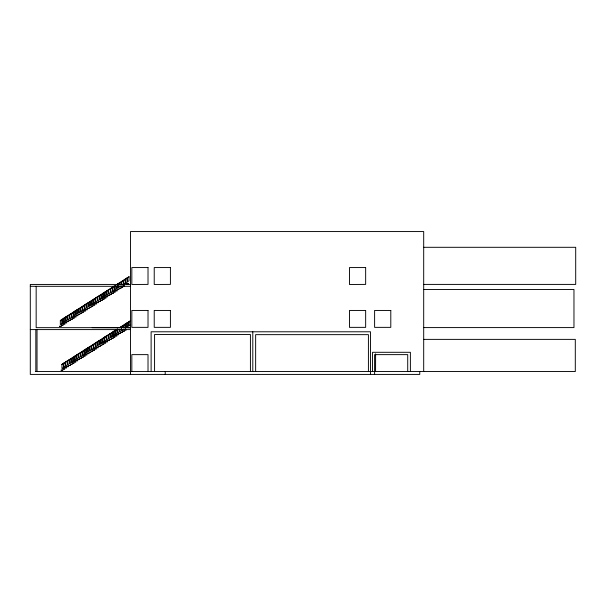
<?xml version="1.0" encoding="UTF-8"?>
<svg xmlns="http://www.w3.org/2000/svg" width="606" height="606" viewBox="0 0 606 606"><rect width="100%" height="100%" fill="white"/><g stroke="black" fill="none" stroke-linecap="round" stroke-linejoin="round"><path stroke-width="0.91" d="M91.817 300.326L90.112 301.599L90.112 305.659L91.809 304.386L91.953 300.364M91.809 304.386L91.817 303.704M95.536 301.341L95.528 302.03L93.839 303.295L93.839 299.228L95.68 298M99.263 298.97L99.255 299.659L97.558 300.924L97.558 296.857L99.263 295.584L99.255 298.978M101.111 298.478L101.119 294.402L99.422 295.675L99.422 299.743L101.111 298.478L99.422 299.735M102.982 296.599L102.975 297.288L101.278 298.553L101.285 294.486L103.118 293.259M108.557 293.736L108.565 289.668L106.868 290.941L106.868 295.001L108.557 293.728M108.3 338.815L108.307 334.739L106.603 336.019L106.603 340.08L108.3 338.807L108.307 338.125M110.171 336.944L110.163 337.633L108.466 338.898L108.466 334.823L110.307 333.595M114.026 331.232L112.193 332.467L112.193 336.527L113.883 335.262L113.89 334.573M119.73 285.949L119.723 286.63L118.034 287.895L118.034 283.835L119.73 282.555L119.73 284.35M123.45 284.259L123.457 280.192L121.753 281.464L121.753 284.759M125.306 283.078L125.313 279.002L123.616 280.283L123.616 284.343L125.306 283.078L124.185 283.911M125.048 328.157L125.056 324.081L123.359 325.361L123.359 327.876M129.926 327.634L128.177 327.641M60.335 320.756L62.039 319.453M62.198 319.574L63.895 318.271M64.062 318.392L65.759 317.082M65.918 317.203L67.622 315.9M67.781 316.021L69.485 314.719M69.645 314.84L71.341 313.529M71.5 313.65L73.205 312.348M73.364 312.469L75.068 311.166M75.227 311.287L76.924 309.977M77.083 310.098L78.788 308.795M78.947 308.916L80.651 307.613M80.81 307.734L82.507 306.424M82.666 306.545L84.37 305.242M84.529 305.363L86.234 304.053M86.393 304.174L88.097 302.871M88.256 302.992L89.953 301.69M90.112 301.811L91.817 300.5M91.976 300.621L93.68 299.319M93.839 299.44L95.536 298.137M95.695 298.258L97.399 296.948M97.558 297.069L99.263 295.766M99.422 295.887L101.119 294.584M101.278 294.705L102.982 293.395M103.141 293.516L104.838 292.221M105.005 292.334L106.701 291.039M106.868 291.153L108.565 289.85M108.724 289.963L110.428 288.661M112.451 287.6L114.148 286.29M114.307 286.411L115.443 285.547M118.034 284.04L119.73 282.737M119.89 282.858L121.594 281.555M121.753 281.676L123.457 280.366M123.616 280.487L125.313 279.184M125.472 279.305L127.177 278.002M127.336 278.124L129.04 276.813M61.941 364.653L63.638 363.342M63.797 363.464L65.501 362.161M65.66 362.282L67.364 360.979M67.524 361.1L69.22 359.79M69.379 359.911L71.084 358.608M71.243 358.729L72.947 357.426M73.106 357.548L74.811 356.237M74.97 356.358L76.667 355.055M76.826 355.177L78.53 353.874M78.689 353.995L80.393 352.684M80.553 352.806L82.249 351.503M82.408 351.624L84.113 350.321M84.272 350.442L85.976 349.132M86.135 349.253L87.832 347.95M87.991 348.071L89.696 346.776M89.855 346.89L91.551 345.587M91.718 345.7L93.422 344.397M93.582 344.519L95.278 343.208M95.437 343.329L97.142 342.026M97.301 342.148L99.005 340.845M99.164 340.966L100.861 339.655M101.02 339.777L102.725 338.474M102.884 338.595L104.588 337.292M104.747 337.413L106.444 336.103M106.603 336.224L108.307 334.921M110.171 333.739L108.466 335.035L110.163 333.747M110.33 333.861L112.027 332.55M112.761 332.232L113.89 331.368L112.049 332.421M114.049 331.49L115.754 330.187M115.913 330.308L117.041 329.437M121.336 326.626L119.64 327.717L121.336 326.452L121.329 330.52L119.632 331.785L119.632 329.475M121.495 326.755L123.2 325.445M123.359 325.566L125.056 324.263M125.215 324.384L126.919 323.074M127.078 323.195L128.783 321.892M128.942 322.013L130.638 320.71M62.039 319.271L62.032 323.346L60.335 324.611L60.335 320.544L62.176 319.317M69.485 314.537L69.47 318.612L67.781 319.877L67.781 315.802L69.622 314.575M73.205 312.166L71.5 313.446L71.5 317.506L73.197 316.234L73.341 312.211M75.227 311.075L76.924 309.802L76.917 313.87L75.227 315.135L75.083 311.029M80.651 307.431L80.643 311.499L78.947 312.764L78.947 308.696L80.787 307.469M84.37 305.06L84.363 309.136L82.666 310.401L82.674 306.333L84.507 305.106M86.393 303.97L88.097 302.689L88.082 306.765L86.393 308.03L86.257 303.924M106.709 290.85L106.694 294.925L105.005 296.183L105.005 292.115L106.845 290.888M108.724 289.759L110.565 288.524L110.421 292.554L108.724 293.819L108.588 289.713M114.148 286.108L112.451 287.388L112.451 291.448L114.148 290.176L114.284 286.161M117.875 283.919L116.738 284.585L118.011 283.782M119.89 284.403L119.89 282.654L121.73 281.419M125.472 279.101L127.177 277.821L127.169 281.896L125.472 283.161L125.336 279.055M127.336 277.912L129.04 276.639L129.033 280.707L127.336 281.972L127.199 277.874M119.89 286.714L121.026 285.858M61.941 364.433L63.638 363.168L63.63 367.236L61.941 368.501L61.941 364.433L63.638 363.176M65.501 361.979L65.493 366.054L63.797 367.319L63.804 363.252L65.637 362.024M69.22 359.616L69.213 363.683L67.524 364.948L67.524 360.881L69.364 359.653M71.243 358.525L72.947 357.245L72.94 361.32L71.243 362.585L71.107 358.479M76.667 354.874L76.659 358.949L74.97 360.214L74.97 356.146L76.811 354.919M80.393 352.51L80.378 356.578L78.689 357.843L78.689 353.775L80.53 352.548M82.408 351.412L84.113 350.139L84.105 354.215L82.408 355.472L82.272 351.374M87.832 347.768L86.135 349.048L86.135 353.109L87.832 351.836L87.976 347.814M91.559 345.397L91.551 349.473L89.855 350.738L89.862 346.67L91.695 345.443M95.278 343.034L95.271 347.102L93.582 348.367L93.582 344.299L95.415 343.072M99.005 340.663L97.301 341.943L97.301 346.003L98.99 344.738L99.142 340.708M102.725 338.292L102.717 342.367L101.02 343.632L101.02 339.572L102.861 338.337M114.049 331.277L115.754 330.005L115.746 334.08L114.049 335.338L114.057 331.27M117.609 329.005L117.602 332.891L115.913 334.156L115.913 330.088L117.041 329.247M128.783 321.71L128.775 325.786L127.078 327.051L127.078 322.983L128.919 321.756M130.638 320.529L128.942 321.809L128.942 325.869L130.638 324.596M112.193 336.519L113.883 335.254M123.192 329.331L121.495 330.603L121.495 326.536L123.2 325.263L123.192 327.854M423.692 247.301L575.7 247.301L575.7 284.403L423.692 284.403M130.479 284.441L30.3 284.441L30.3 374.417L419.761 374.417L419.761 371.546M30.3 286.312L130.479 286.312M423.692 289.463L573.965 289.463L573.965 327.588L423.692 327.588M130.479 327.657L36.163 327.657L36.163 286.312M120.223 327.725L92.241 327.657M125.813 327.725L130.479 327.725M30.3 329.588L130.479 329.588M106.588 335.966L104.603 337.163M423.692 339.375L575.299 339.375L575.299 371.546L35.345 371.546M423.692 371.546L423.692 231.56L130.479 231.56L130.479 374.417M410.383 371.546L410.383 352.298L372.546 352.298L372.546 371.546M407.717 371.546L407.717 354.631L374.606 354.631L374.606 374.44M375.614 353.836L375.576 371.546M370.486 374.417L370.486 331.785L151.121 331.785L151.121 371.546M368.418 371.546L368.418 334.648L255.641 334.648L255.641 371.546M252.793 331.785L252.793 371.546M250.422 371.546L250.422 334.512L154.568 334.512L154.568 371.546M165.226 371.546L165.226 374.417M148.016 371.546L148.016 354.631L131.835 354.631L131.835 371.546M121.594 281.373L121.594 284.767M119.473 329.422L119.465 331.709L117.776 332.974L117.776 329.119M117.867 283.752L117.867 287.812L116.17 289.077L116.17 286.002M116.011 285.918L116.004 289.001L114.307 290.266L114.307 286.206M113.89 331.187L113.89 334.58M110.171 333.558L110.163 336.951M102.982 293.221L102.982 296.607M95.536 297.955L95.536 301.349M37.027 329.588L37.027 371.546M35.83 329.588L35.83 371.546M63.895 321.483L63.888 322.165L62.198 323.43L62.198 319.354L63.895 318.089L63.895 321.483M65.759 320.286L65.751 320.975L64.062 322.24L64.062 318.173L65.759 316.908L65.759 320.294M67.622 319.104L67.614 319.794L65.918 321.059L65.925 316.991L67.622 315.718L67.622 319.112M67.364 364.183L67.357 364.873L65.66 366.138L65.66 362.07L67.364 360.797L67.357 364.191M71.341 316.741L71.334 317.423L69.645 318.688L69.645 314.628L71.341 313.355L71.341 316.741M71.084 361.82L71.076 362.502L69.379 363.767L69.387 359.699L71.084 358.426L71.084 361.82M75.061 314.378L75.061 315.059L73.364 316.317L73.364 312.249L75.068 310.984L75.061 314.378M74.803 359.449L74.796 360.131L73.106 361.396L73.106 357.328L74.811 356.063L74.803 359.449M78.788 312.007L78.78 312.688L77.083 313.953L77.091 309.886L78.788 308.613L78.788 312.007M78.53 357.078L78.522 357.767L76.826 359.032L76.833 354.957L78.53 353.692L78.53 357.085M82.507 309.628L82.499 310.317L80.81 311.582L80.81 307.515L82.507 306.242L82.507 309.636M82.249 354.707L82.242 355.396L80.553 356.661L80.553 352.594L82.249 351.321L82.249 354.715M86.226 307.272L86.226 307.946L84.529 309.211L84.537 305.144L86.234 303.879L86.226 307.272M85.976 352.336L85.969 353.025L84.272 354.29L84.272 350.223L85.976 348.95L85.969 352.344M89.953 304.901L89.946 305.583L88.256 306.848L88.256 302.78L89.953 301.508L89.953 304.901M89.696 349.98L89.688 350.654L87.991 351.919L87.999 347.852L89.696 346.587L89.696 349.98M93.68 302.523L93.665 303.212L91.976 304.477L91.976 300.409L93.68 299.137L93.672 302.53M93.415 347.609L93.407 348.291L91.718 349.556L91.718 345.488L93.422 344.216L93.415 347.609M97.399 300.152L97.392 300.841L95.695 302.106L95.703 298.038L97.399 296.773L97.399 300.159M97.142 345.238L97.134 345.92L95.437 347.185L95.445 343.117L97.142 341.845L97.142 345.238M100.861 342.867L100.854 343.549L99.164 344.814L99.164 340.746L100.861 339.481L100.861 342.867M104.838 295.425L104.838 296.107L103.141 297.372L103.149 293.304L104.846 292.031L104.838 295.425M104.58 340.504L104.58 341.186L102.884 342.451L102.884 338.39L104.588 337.11L104.58 340.504M106.444 339.315L106.436 339.996L104.747 341.261L104.747 337.201L106.444 335.936L106.444 339.315M112.284 290.691L112.277 291.372L110.587 292.63L110.587 288.562L112.292 287.297L112.284 290.691M112.027 335.754L112.019 336.444L110.33 337.709L110.33 333.641L112.027 332.376L112.027 335.762M126.919 326.286L126.912 326.967L125.215 328.232L125.222 324.165L126.919 322.9L126.919 326.286M59.502 326.278L61.357 326.301L59.509 326.263M61.357 325.096L63.221 325.119L61.365 325.074M63.221 323.915L65.077 323.937L63.229 323.892M65.084 322.725L66.94 322.748L65.092 322.71M66.948 321.544L68.804 321.566L66.955 321.521M61.1 370.175L62.963 370.198L61.108 370.152M62.963 368.986L64.819 369.009L62.986 368.948M68.804 320.362L70.667 320.385L68.842 320.309M70.667 319.173L72.523 319.195L70.675 319.157M64.827 367.804L66.683 367.827L64.857 367.751M66.683 366.622L68.546 366.645L66.69 366.6M72.531 317.991L74.386 318.014L72.538 317.968M68.546 365.433L70.402 365.456L68.554 365.418M74.386 316.809L76.25 316.824L74.394 316.786M70.41 364.251L72.266 364.274L70.417 364.229M76.25 315.62L78.106 315.643L76.273 315.582M72.273 363.07L74.129 363.092L72.288 363.032M78.113 314.438L79.969 314.461L78.121 314.416M74.129 361.88L75.992 361.903L74.137 361.865M79.969 313.257L81.833 313.272L80.007 313.204M75.992 360.699L77.848 360.721L76.03 360.646M81.833 312.067L83.689 312.09L81.84 312.052M77.856 359.517L79.712 359.54L77.863 359.494M83.696 310.886L85.552 310.908L83.711 310.848M79.712 358.328L81.575 358.351L79.734 358.29M85.552 309.696L87.415 309.719L85.567 309.681M81.575 357.146L83.431 357.169L81.583 357.123M87.415 308.515L89.279 308.537L87.438 308.477M83.439 355.964L85.294 355.98L83.454 355.927M89.279 307.333L91.135 307.356L89.287 307.31M85.294 354.775L87.158 354.798L85.302 354.76M91.142 306.144L92.998 306.166L91.173 306.098M87.158 353.593L89.014 353.616L87.158 353.593M92.998 304.962L94.862 304.985L93.006 304.939M89.021 352.412L90.877 352.427L89.029 352.389M94.862 303.78L96.718 303.803L94.884 303.742M90.877 351.222L92.741 351.245L90.9 351.185M96.725 302.591L98.581 302.614L96.725 302.591M92.741 350.041L94.604 350.063L92.741 350.041M98.581 301.409L100.444 301.432L98.604 301.371M94.604 348.851L96.46 348.874L94.612 348.836M100.444 300.228L102.3 300.25L100.444 300.228M96.468 347.67L98.323 347.692L96.475 347.647M102.308 299.038L104.164 299.061L102.308 299.038M98.323 346.488L100.187 346.511L98.323 346.488M104.164 297.857L106.027 297.879L104.164 297.857M100.187 345.299L102.043 345.322L100.195 345.284M106.027 296.675L107.883 296.698L106.05 296.637M102.05 344.117L103.906 344.14L102.066 344.079M107.891 295.486L109.747 295.508L107.891 295.486M103.906 342.935L105.77 342.958L103.914 342.913M109.754 294.304L111.61 294.327L109.762 294.281M105.77 341.746L107.626 341.769L105.777 341.731M111.61 293.122L113.474 293.137L111.61 293.122M107.633 340.564L109.489 340.587L107.641 340.542M113.474 291.933L115.329 291.956L113.481 291.918M109.489 339.383L111.352 339.405L109.497 339.36M115.337 290.751L117.193 290.774L115.337 290.751M111.352 338.193L113.208 338.216L111.352 338.193M117.193 289.57L119.056 289.585L117.2 289.547M113.216 337.012L115.072 337.034L113.254 336.959M119.056 288.38L120.912 288.403L119.056 288.38M120.92 287.199L122.776 287.221L120.927 287.176M115.079 335.83L116.935 335.845L115.079 335.83M116.935 334.641L118.799 334.663L116.943 334.626M122.776 286.009L124.639 286.032L122.776 286.009M118.799 333.459L120.655 333.482L118.799 333.459M120.662 332.277L122.518 332.293L120.67 332.255M126.502 283.646L128.358 283.669L126.502 283.646M122.518 331.088L124.381 331.111L122.518 331.088M124.381 329.906L126.237 329.929L124.404 329.869M112.292 287.479L110.587 288.774L112.284 287.486M148.016 267.564L131.835 267.564L131.835 284.487L148.016 284.403L148.016 267.564M170.415 267.564L154.227 267.564L154.227 284.487L170.415 284.403L170.415 267.564M365.653 267.564L349.465 267.564L349.465 284.487L365.653 284.403L365.653 267.564M148.016 310.446L131.835 310.446L131.835 327.361L148.016 327.361L148.016 310.446M170.415 310.446L154.227 310.446L154.227 327.361L170.415 327.361L170.415 310.446M365.653 310.446L349.465 310.446L349.465 327.361L365.653 327.361L365.653 310.446M390.794 310.446L374.606 310.446L374.606 327.361L390.794 327.361L390.794 310.446"/></g></svg>
